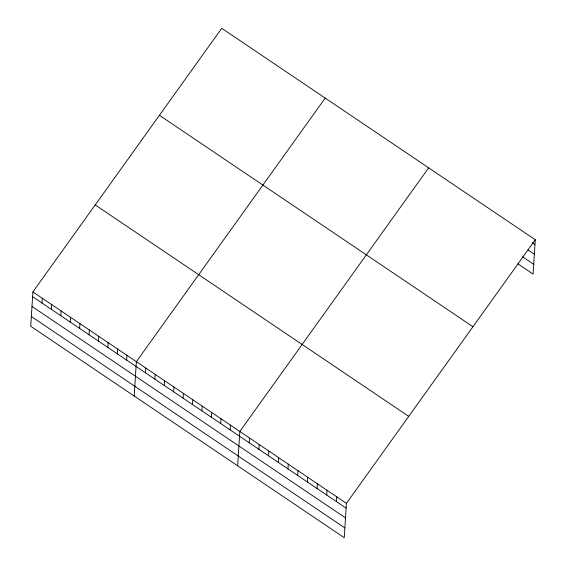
<?xml version="1.0" encoding="UTF-8"?>
<svg xmlns="http://www.w3.org/2000/svg" width="566" height="566" viewBox="0 0 566 566"><rect width="100%" height="100%" fill="white"/><g stroke="black" fill="none" stroke-linecap="round" stroke-linejoin="round"><path stroke-width="0.85" d="M32.899 291.915L30.734 326.257L344.262 537.7L346.42 503.351L535.266 239.743L221.738 28.3L32.899 291.915L346.42 503.351M42.004 303.029L42.301 298.254M51.407 309.376L51.711 304.6M60.817 315.715L61.114 310.939M70.219 322.061L70.524 317.285M79.629 328.4L79.926 323.632M89.032 334.747L89.329 329.971M98.434 341.086L98.739 336.317M107.844 347.432L108.141 342.656M117.247 353.778L117.551 349.003M126.657 360.118L126.954 355.342M134.199 396.037L136.364 361.688L325.202 98.074M145.469 372.803L145.766 368.027M154.872 379.149L155.169 374.374M164.274 385.488L164.579 380.72M173.684 391.835L173.981 387.059M183.087 398.181L183.391 393.405M192.497 404.52L192.794 399.745M201.899 410.866L202.204 406.091M211.309 417.206L211.606 412.43M220.712 423.552L221.009 418.776M230.114 429.891L230.419 425.123M237.663 465.811L239.821 431.462L428.667 167.847M249.217 442.775L249.514 437.999M258.903 449.305L259.207 444.536M268.595 455.842L268.892 451.067M278.288 462.38L278.585 457.604M287.974 468.917L288.278 464.141M297.666 475.447L297.971 470.679M307.359 481.984L307.656 477.209M317.052 488.522L317.349 483.746M326.738 495.059L327.042 490.283M336.43 501.589L336.728 496.814M535.266 239.743L533.101 274.085L517.876 263.82M532.196 242.644L534.962 244.512M528.12 250.073L534.346 254.275M522.644 256.858L533.717 264.329M159.421 115.294L472.943 326.731M95.215 204.92L408.737 416.357M32.595 296.683L346.123 508.127M31.986 306.447L345.508 517.883M31.349 316.5L344.878 527.944"/></g></svg>
